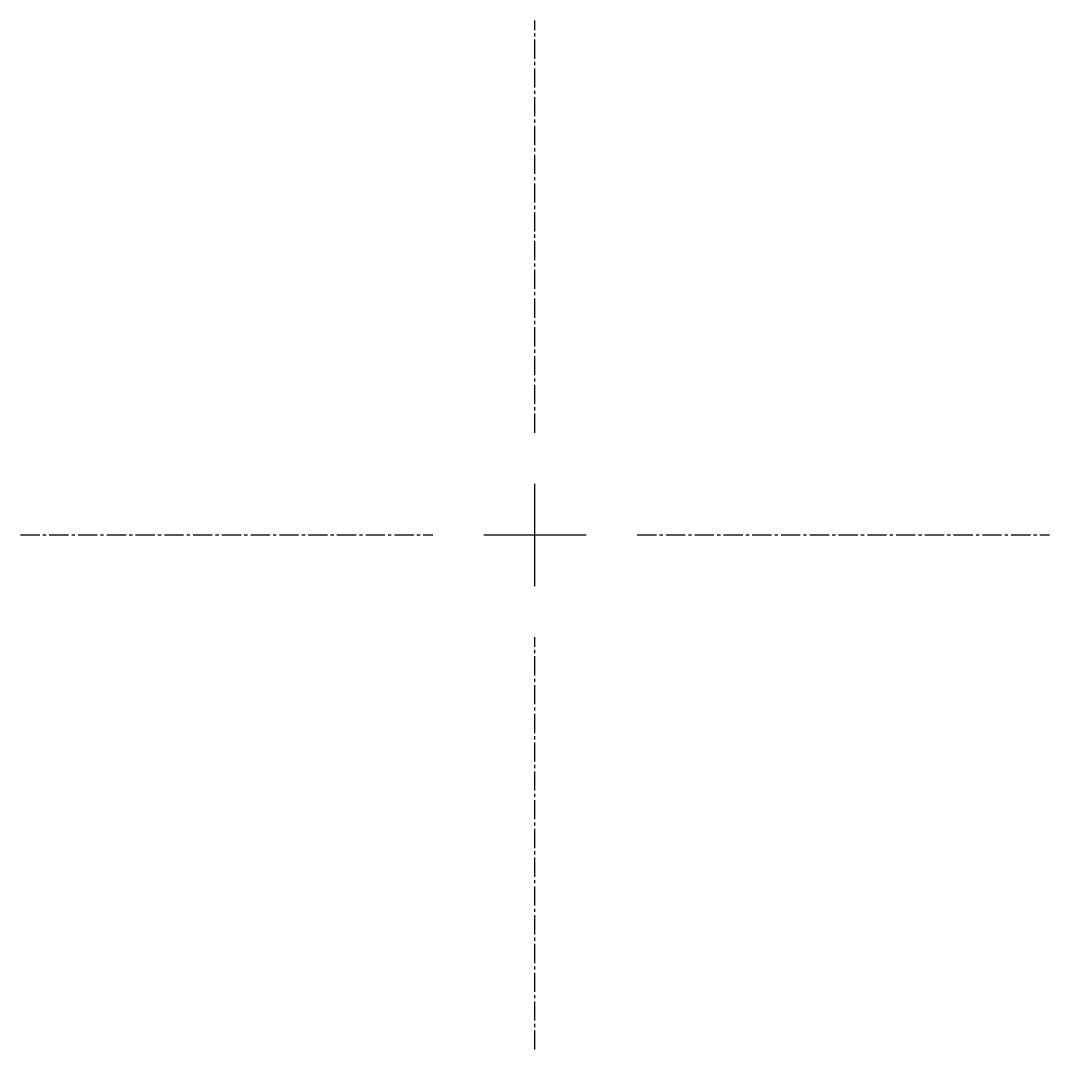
# Model space of a CAD drawing. Header units: inches. Extents: x 9.2 to 49.4, y -6.7 to 33.6.
import ezdxf

# ---------------------------------------------------------------- set-up
doc = ezdxf.new("R2010")
doc.units = ezdxf.units.IN
doc.header["$MEASUREMENT"] = 0
doc.linetypes.add('CENTER2', pattern=[1.125, 0.75, -0.125, 0.125, -0.125])
doc.layers.add('center line', color=210, linetype='Continuous')

msp = doc.modelspace()

# ---------------------------------------------------------------- linework, layer by layer
at = {"layer": 'center line', "linetype": 'CENTER2'}
for p, q in [((29.325, 17.443), (29.325, 33.563)), ((9.205, 13.443), (25.325, 13.443)), ((33.325, 13.443), (49.445, 13.443)), ((29.325, -6.677), (29.325, 9.443))]:
    msp.add_line(p, q, dxfattribs=at)
at = {"layer": 'center line', "linetype": 'Continuous'}
for p, q in [((29.325, 11.443), (29.325, 15.443)), ((27.325, 13.443), (31.325, 13.443))]:
    msp.add_line(p, q, dxfattribs=at)

doc.saveas('drawing.dxf')
